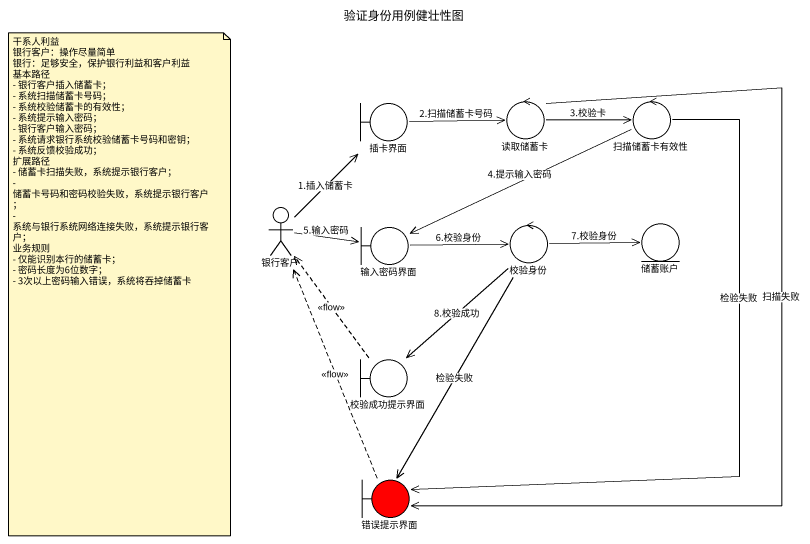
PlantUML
@startuml
title 验证身份用例健壮性图
boundary 插卡界面
control 读取储蓄卡
control 扫描储蓄卡有效性
actor 银行客户
boundary 输入密码界面
control 校验身份
entity 储蓄账户
boundary 校验成功提示界面
boundary 错误提示界面 #FF0000
插卡界面 -right-> 读取储蓄卡 : 2.扫描储蓄卡号码
读取储蓄卡 -right-> 扫描储蓄卡有效性 : 3.校验卡
读取储蓄卡 --> 错误提示界面 : 扫描失败
扫描储蓄卡有效性 -left-> 输入密码界面 : 4.提示输入密码
扫描储蓄卡有效性 --> 错误提示界面 : 检验失败
银行客户 -up-> 插卡界面 : 1.插入储蓄卡
银行客户 -right-> 输入密码界面 : 5.输入密码
输入密码界面 -right-> 校验身份 : 6.校验身份
校验身份 -right-> 储蓄账户 : 7.校验身份
校验身份 --> 校验成功提示界面 : 8.校验成功
校验身份 --> 错误提示界面 : 检验失败
校验成功提示界面 .up.> 银行客户 : <<flow>>
错误提示界面 .up.> 银行客户 : <<flow>>
note as N1
  干系人利益
  银行客户：操作尽量简单
  银行：足够安全，保护银行利益和客户利益
  基本路径
  - 银行客户插入储蓄卡；
  - 系统扫描储蓄卡号码；
  - 系统校验储蓄卡的有效性；
  - 系统提示输入密码；
  - 银行客户输入密码；
  - 系统请求银行系统校验储蓄卡号码和密钥；
  - 系统反馈校验成功；
  扩展路径
  - 储蓄卡扫描失败，系统提示银行客户；
  - 储蓄卡号码和密码校验失败，系统提示银行客户；
  - 系统与银行系统网络连接失败，系统提示银行客户；
  业务规则
  - 仅能识别本行的储蓄卡；
  - 密码长度为6位数字；
  - 3次以上密码输入错误，系统将吞掉储蓄卡
end note
@enduml
